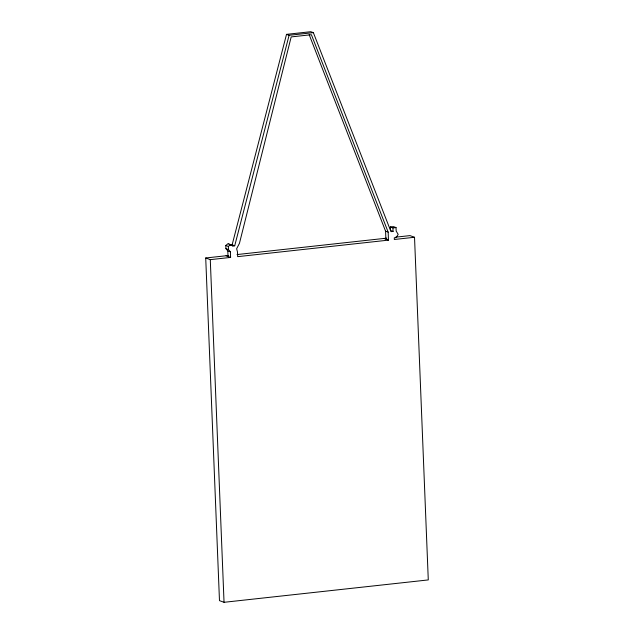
<?xml version="1.0" encoding="UTF-8"?>
<svg xmlns="http://www.w3.org/2000/svg" width="634" height="634" viewBox="0 0 634 634"><rect width="100%" height="100%" fill="white"/><g stroke="black" fill="none" stroke-linecap="round" stroke-linejoin="round"><path stroke-width="0.95" d="M228.882 244.058L230.435 245.041L232.123 244.851L286.52 34.355L310.771 31.7L313.354 32.643L390.972 231.648L393.072 231.418L392.929 227.907L390.354 226.964L390.489 230.475L393.072 231.418M231.291 245.35L233.011 245.976L234.707 245.794L289.096 35.298L313.354 32.643M395.537 237.187L409.96 235.61L414.525 237.274L428.283 579.92L224.04 602.3L219.475 600.636L205.717 257.983L210.282 259.647L230.61 257.42L230.388 251.833L227.804 250.89L225.91 248.639L225.783 245.501L228.105 243.575L233.011 245.976M230.388 251.833L228.494 249.582L228.367 246.444L230.689 244.51M390.354 226.964L393.452 226.623L396.036 227.566L396.179 231.077L398.176 234.382L396.202 237.599L394.293 237.805L394.324 239.486L414.525 237.274M392.929 227.907L396.036 227.566M205.717 257.983L228.7 255.47M237.029 254.559L386.843 238.138M388.476 240.127L237.671 256.651L237.481 251.983L236.641 248.718L239.446 243.345L291.18 36.915L311.405 34.704L388.159 232.115L388.476 240.127L383.919 238.463M286.52 34.355L289.096 35.298M309.178 34.68L385.575 231.172L388.159 232.115M232.123 244.851L234.707 245.794M225.783 245.501L228.367 246.444M225.91 248.639L228.494 249.582M226.045 255.756L230.61 257.42M385.575 231.172L385.892 239.184M227.804 250.89L228.026 256.477M210.282 259.647L224.04 602.3"/></g></svg>
